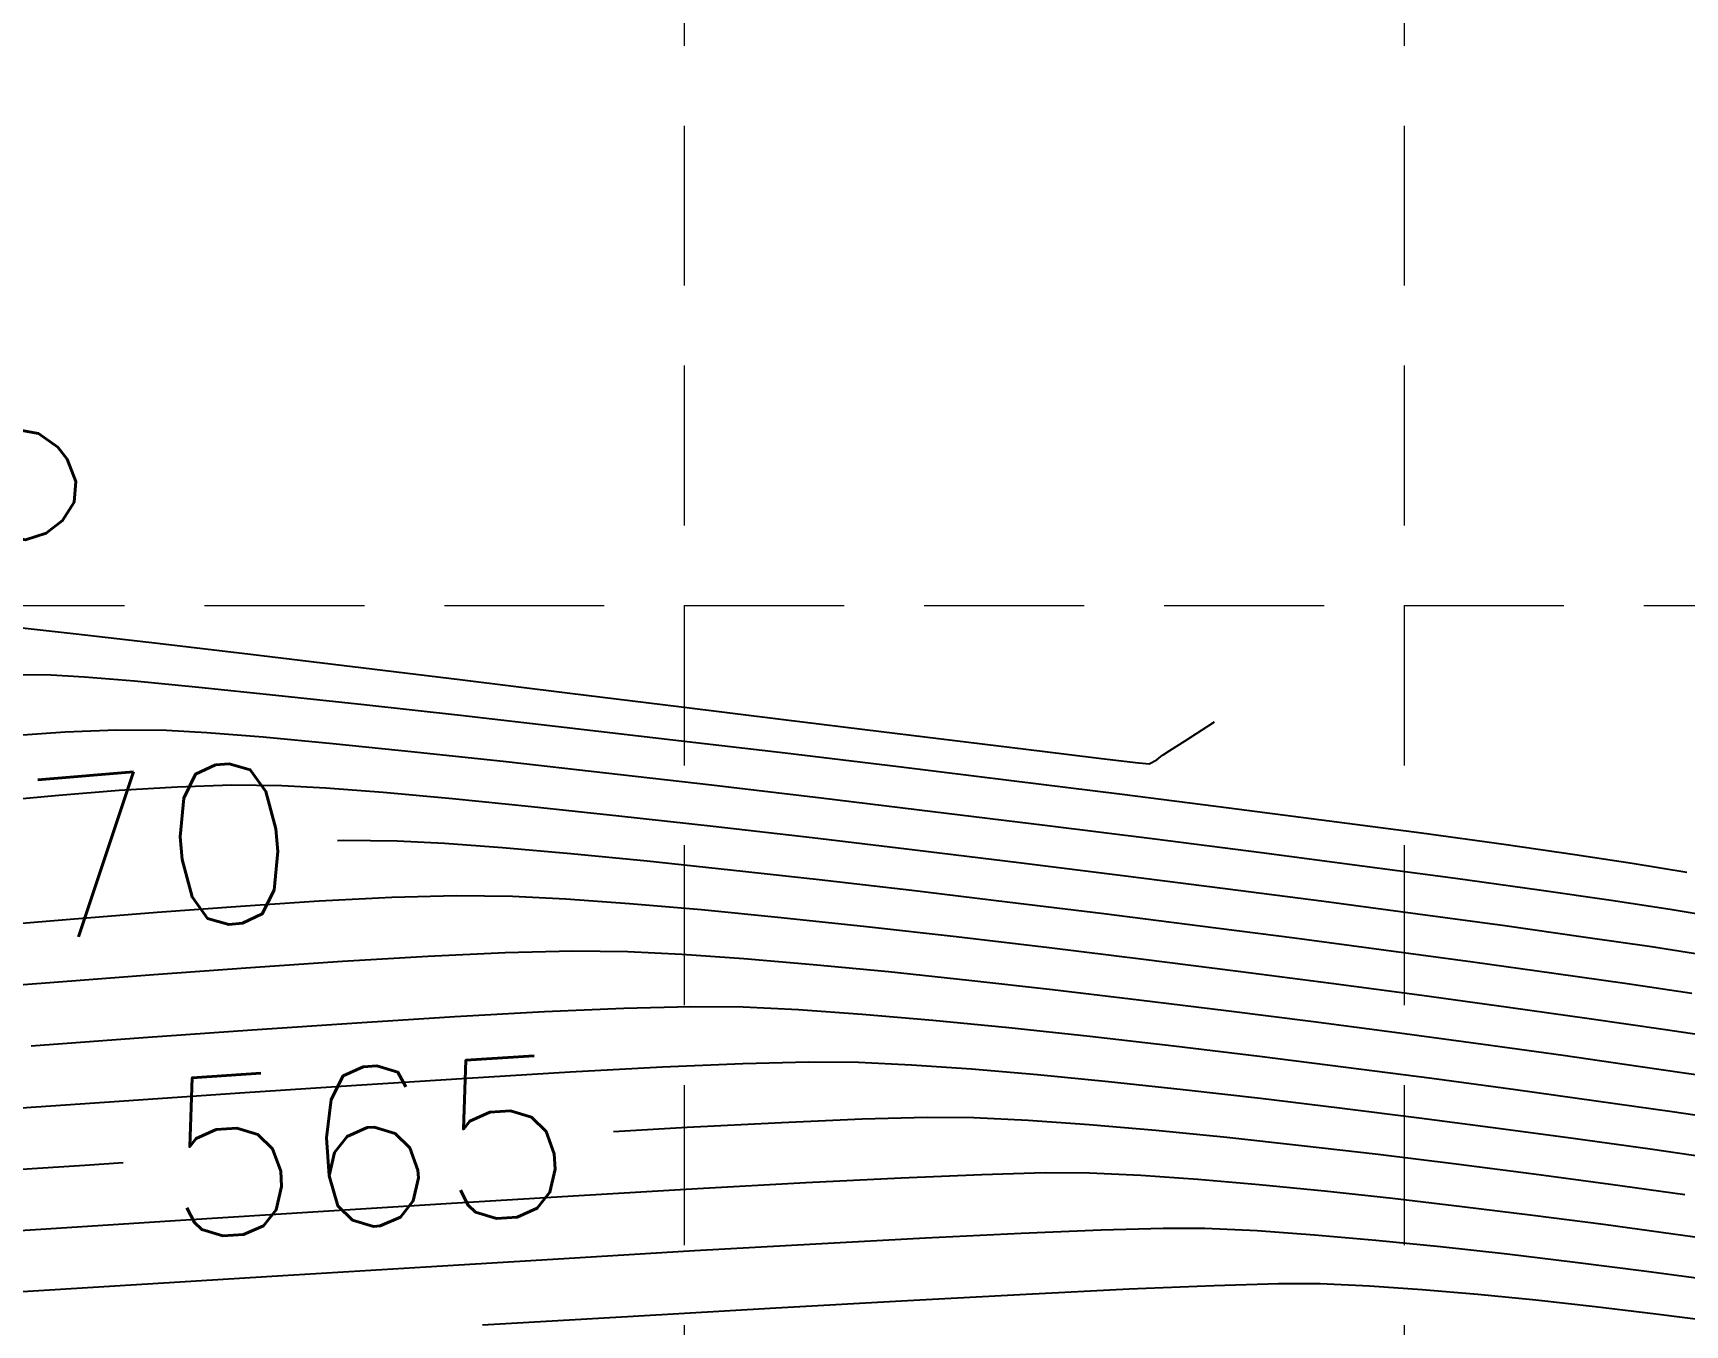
# Model space of a CAD drawing. Header units: inches. Extents: x 2547543 to 2548696, y 7125653 to 7126375.
# Drawn here: x 2548535.3 to 2548576.61, y 7125852.38 to 7125884.7 of the extents above; entities that cross this region are included whole.
import ezdxf

# ---------------------------------------------------------------- set-up
doc = ezdxf.new("R2010")
doc.units = ezdxf.units.IN
doc.header["$MEASUREMENT"] = 0
doc.linetypes.add('HIDDEN', pattern=[0.375, 0.25, -0.125])
for name, color, linetype in [('CONT-MJR', 6, 'Continuous'), ('CONT-MNR', 14, 'Continuous'), ('GRID', 254, 'HIDDEN')]:
    doc.layers.add(name, color=color, linetype=linetype)
doc.styles.add('L80', font='simplex', dxfattribs={"height": 3.2})

msp = doc.modelspace()

# ---------------------------------------------------------------- linework, layer by layer
at = {"layer": 'CONT-MJR', "color": 35, "extrusion": (0.03016478363279708, -0.9995449393741067, 0), "elevation": -7045745.552391688}
msp.add_lwpolyline([(2762333.330130666, 570.0000000000009), (2762333.485247977, 570.0000000000009)], dxfattribs=at)
at = {"layer": 'CONT-MJR', "color": 35}
for points, elevation in [([(2548543.065923616, 7125864.502914867), (2548544.404103719, 7125864.491655891)], 570), ([(2548545.582439411, 7125864.430877305), (2548547.040565948, 7125864.322849148)], 570), ([(2548548.742679986, 7125864.172627177), (2548550.652978177, 7125863.985267146)], 570), ([(2548554.954913634, 7125863.519355929), (2548557.274944209, 7125863.250916253)], 570), ([(2548559.659945551, 7125862.965561539), (2548562.074114318, 7125862.668347543)], 570), ([(2548562.074114318, 7125862.668347543), (2548564.481647161, 7125862.364330021)], 570), ([(2548564.481647161, 7125862.364330021), (2548566.846740735, 7125862.058564728)], 570), ([(2548566.846740735, 7125862.058564728), (2548569.133591693, 7125861.756107418)], 570), ([(2548569.133591693, 7125861.756107418), (2548571.30639669, 7125861.462013848)], 570), ([(2548571.30639669, 7125861.462013848), (2548573.329352379, 7125861.181339773)], 570), ([(2548551.653953082, 7125857.324933341), (2548554.015270636, 7125857.446940221)], 565), ([(2548554.015270636, 7125857.446940221), (2548556.03392974, 7125857.532416115)], 565), ([(2548558.828261397, 7125857.569543438), (2548560.183526927, 7125857.503354456)], 565), ([(2548563.374952133, 7125857.250607694), (2548565.154245606, 7125857.07428998)], 565), ([(2548536.588836615, 7125856.378959794), (2548537.553079422, 7125856.442034754)], 565), ([(2548568.937828783, 7125856.647366046), (2548570.885252282, 7125856.40699989)], 565), ([(2548572.831852919, 7125856.155524319), (2548574.749197592, 7125855.898059363)], 565)]:
    msp.add_lwpolyline(points, dxfattribs=dict(at, elevation=elevation))
at = {"layer": 'CONT-MJR', "color": 35, "extrusion": (-0.051511548787688, -0.9986723989084176, 0), "elevation": -7247683.65558788}
msp.add_lwpolyline([(2178096.637354498, 570), (2178097.81725663, 570)], dxfattribs=at)
at = {"layer": 'CONT-MJR', "color": 35, "extrusion": (-0.08791438950918756, -0.9961280339982542, 0), "elevation": -7322327.17566483}
msp.add_lwpolyline([(1912213.141402445, 570.0000000000009), (1912214.850132628, 570.0000000000009)], dxfattribs=at)
at = {"layer": 'CONT-MJR', "color": 35, "extrusion": (-0.1047853623229358, -0.9944948606417487, 0), "elevation": -7353685.914550984}
msp.add_lwpolyline([(1787834.286911793, 570.0000000000009), (1787836.381119697, 570.0000000000009)], dxfattribs=at)
at = {"layer": 'CONT-MJR', "color": 35, "extrusion": (-0.1103805775793675, -0.9938893942955853, 0), "elevation": -7363631.145001799}
msp.add_lwpolyline([(1746422.576549038, 570.0000000000009), (1746424.809449874, 570.0000000000009)], dxfattribs=at)
at = {"layer": 'CONT-MJR', "color": 35, "extrusion": (-0.1187982351368355, -0.9929184152428503, 0), "elevation": -7378164.952745548}
msp.add_lwpolyline([(1683969.472557956, 570.0000000000009), (1683971.874569347, 570.0000000000009)], dxfattribs=at)
at = {"layer": 'CONT-MJR', "color": 35, "extrusion": (-0.141277179698451, -0.9899700795965765, 0), "elevation": -7414444.613110691}
msp.add_lwpolyline([(1516289.771094332, 570.0000000000009), (1516291.627012075, 570.0000000000009)], dxfattribs=at)
at = {"layer": 'CONT-MJR', "color": 35, "extrusion": (-0.1461191501840919, -0.9892669983121235, 0), "elevation": -7421774.679400207}
msp.add_lwpolyline([(1479996.563255115, 570), (1479998.196633201, 570)], dxfattribs=at)
at = {"layer": 'CONT-MJR', "color": 35, "extrusion": (0.05743978177023482, -0.9983489727896693, 0), "elevation": -6967704.089759706}
msp.add_lwpolyline([(2953649.772696042, 565), (2953651.615495473, 565)], dxfattribs=at)
at = {"layer": 'CONT-MJR', "color": 35, "extrusion": (0.0264275591117425, -0.9996507310653033, 0), "elevation": -7056016.576510703}
msp.add_lwpolyline([(2735984.923638537, 565), (2735986.54645319, 565)], dxfattribs=at)
at = {"layer": 'CONT-MJR', "color": 35, "extrusion": (-0.00491401482259339, -0.9999879261562729, 0), "elevation": -7138295.188911051}
msp.add_lwpolyline([(2513510.315541996, 565), (2513511.487639949, 565)], dxfattribs=at)
at = {"layer": 'CONT-MJR', "color": 35, "extrusion": (-0.07065293878803665, -0.9975009585161381, 0), "elevation": -7288112.956489846}
msp.add_lwpolyline([(2038728.451907401, 565.0000000000009), (2038729.98076937, 565.0000000000009)], dxfattribs=at)
at = {"layer": 'CONT-MJR', "color": 35, "extrusion": (-0.08652590795449727, -0.9962496008795436, 0), "elevation": -7319649.201839829}
msp.add_lwpolyline([(1922432.303892257, 565.0000000000009), (1922433.976549317, 565.0000000000009)], dxfattribs=at)
at = {"layer": 'CONT-MJR', "color": 35, "extrusion": (-0.1081664805728913, -0.9941327941882184, 0), "elevation": -7359717.527495245}
msp.add_lwpolyline([(1762833.317169526, 565.0000000000009), (1762835.191939102, 565.0000000000009)], dxfattribs=at)
at = {"layer": 'CONT-MJR', "color": 35, "extrusion": (-0.1159615979925798, -0.9932536975974504, 0), "elevation": -7373319.590170576}
msp.add_lwpolyline([(1705047.864332963, 565.0000000000009), (1705049.797185832, 565.0000000000009)], dxfattribs=at)
at = {"layer": 'CONT-MJR', "color": 35, "extrusion": (0.06493187997607043, -0.9978896987958004, 0), "elevation": -6945337.403761358}
msp.add_lwpolyline([(3005850.364715838, 565), (3005853.66012958, 565)], dxfattribs=at)
at = {"layer": 'CONT-MJR', "color": 35, "extrusion": (-0.1281223266606097, -0.9917583724935586, 0), "elevation": -7393656.584307021}
msp.add_lwpolyline([(1614585.211028033, 565.0000000000009), (1614587.173805147, 565.0000000000009)], dxfattribs=at)
at = {"layer": 'CONT-MJR', "color": 35, "extrusion": (-0.1375938738560304, -0.9904887308179186, 0), "elevation": -7408748.237013959}
msp.add_lwpolyline([(1543860.451173489, 565.0000000000009), (1543862.328686628, 565.0000000000009)], dxfattribs=at)
at = {"layer": 'CONT-MNR', "color": 35, "extrusion": (-0.1113197914640382, -0.9937846366433741, 0), "elevation": -7365282.336731315}
msp.add_lwpolyline([(1739444.304762796, 574), (1739445.969409073, 574)], dxfattribs=at)
at = {"layer": 'CONT-MNR', "color": 35, "extrusion": (-0.1155121626227393, -0.99330606576534, 0), "elevation": -7372556.513420664}
msp.add_lwpolyline([(1708352.023640988, 574), (1708354.069584281, 574)], dxfattribs=at)
at = {"layer": 'CONT-MNR', "color": 35, "extrusion": (-0.1180038772323641, -0.9930131343331412, 0), "elevation": -7376819.352663529}
msp.add_lwpolyline([(1689851.889609105, 574), (1689854.236360252, 574)], dxfattribs=at)
at = {"layer": 'CONT-MNR', "color": 35, "extrusion": (-0.1196278585408437, -0.9928188029348216, 0), "elevation": -7379573.355067313}
msp.add_lwpolyline([(1677786.696560833, 574.0000000000009), (1677789.263615744, 574.0000000000009)], dxfattribs=at)
at = {"layer": 'CONT-MNR', "color": 35, "extrusion": (-0.1207411569160116, -0.9926840247664829, 0), "elevation": -7381450.232615178}
msp.add_lwpolyline([(1669512.557409785, 574.0000000000009), (1669515.264257917, 574.0000000000009)], dxfattribs=at)
at = {"layer": 'CONT-MNR', "color": 35}
for points, elevation in [([(2548534.567672237, 7125868.649396509), (2548535.749609112, 7125868.644923362)], 573), ([(2548535.749609112, 7125868.644923362), (2548536.586552721, 7125868.594322601)], 573), ([(2548536.586552721, 7125868.594322601), (2548537.833419088, 7125868.488865229)], 573), ([(2548548.7183648, 7125868.184894672), (2548551.442735253, 7125867.849879876)], 574), ([(2548543.564826975, 7125867.899622099), (2548545.982656612, 7125867.631006936)], 573), ([(2548545.982656612, 7125867.631006936), (2548548.576045124, 7125867.33566949)], 573), ([(2548551.442735253, 7125867.849879876), (2548554.066006745, 7125867.526414951)], 574), ([(2548534.7985801, 7125867.121136285), (2548536.103619873, 7125867.216955647)], 572), ([(2548536.103619873, 7125867.216955647), (2548537.384672207, 7125867.268399335)], 572), ([(2548537.384672207, 7125867.268399335), (2548538.634440648, 7125867.260500872)], 572), ([(2548539.644250913, 7125867.202751323), (2548541.047324112, 7125867.088658972)], 572), ([(2548564.535816284, 7125867.264469028), (2548564.842972781, 7125867.462136413)], 574), ([(2548542.795059926, 7125866.924344952), (2548544.838858036, 7125866.715930405)], 572), ([(2548554.102007669, 7125866.687335202), (2548556.94083615, 7125866.345592096)], 573), ([(2548558.68988822, 7125866.955850134), (2548560.530815888, 7125866.72960795)], 574), ([(2548547.130118121, 7125866.469536467), (2548549.620239864, 7125866.191284277)], 572), ([(2548563.211452715, 7125866.412188554), (2548563.398572215, 7125866.51334006)], 574), ([(2548563.398572215, 7125866.51334006), (2548563.496973581, 7125866.595932554)], 574), ([(2548538.898617357, 7125865.842417135), (2548540.260124673, 7125865.886567761)], 571), ([(2548540.260124673, 7125865.886567761), (2548541.519272184, 7125865.87607838)], 571), ([(2548541.519272184, 7125865.87607838), (2548542.619692607, 7125865.81659817)], 571), ([(2548549.620239864, 7125866.191284277), (2548552.260622943, 7125865.88729497)], 572), ([(2548559.7677324, 7125865.999634165), (2548562.535823643, 7125865.65508828)], 573), ([(2548537.453593785, 7125865.754762884), (2548538.898617357, 7125865.842417135)], 571), ([(2548542.619692607, 7125865.81659817), (2548544.055051911, 7125865.705382206)], 571), ([(2548544.055051911, 7125865.705382206), (2548545.783307179, 7125865.548012249)], 571), ([(2548549.950333938, 7125865.117137422), (2548552.305019594, 7125864.854796075)], 571), ([(2548570.018539566, 7125864.686191536), (2548572.082683016, 7125864.403562478)], 573), ([(2548559.949250669, 7125863.947137473), (2548562.550576007, 7125863.622978965)], 571), ([(2548540.483607937, 7125862.857329609), (2548542.451875338, 7125862.98540394)], 569), ([(2548542.451875338, 7125862.98540394), (2548544.266101964, 7125863.076086062)], 569), ([(2548544.266101964, 7125863.076086062), (2548545.890413407, 7125863.119865905)], 569), ([(2548545.890413407, 7125863.119865905), (2548547.288935255, 7125863.1072334)], 569), ([(2548547.288935255, 7125863.1072334), (2548548.621958447, 7125863.040130541)], 569), ([(2548547.102470289, 7125861.692504172), (2548548.784235482, 7125861.735055955)], 568), ([(2548548.784235482, 7125861.735055955), (2548550.17376679, 7125861.72281091)], 568), ([(2548550.17376679, 7125861.72281091), (2548551.518050745, 7125861.656872522)], 568), ([(2548560.705059133, 7125861.818892455), (2548563.066155396, 7125861.529745776)], 569), ([(2548538.318717562, 7125861.143610335), (2548540.736594847, 7125861.320708644)], 568), ([(2548543.035367626, 7125861.476866439), (2548545.171753556, 7125861.603619642)], 568), ([(2548551.518050745, 7125861.656872522), (2548553.072816093, 7125861.547245466)], 568), ([(2548563.066155396, 7125861.529745776), (2548565.431156053, 7125861.23066276)], 569), ([(2548533.298778853, 7125860.760448487), (2548535.825018115, 7125860.95403559)], 568), ([(2548556.693114863, 7125861.216476185), (2548558.698310238, 7125861.005109376)], 568), ([(2548558.698310238, 7125861.005109376), (2548560.793310906, 7125860.769604733)], 568), ([(2548567.764320306, 7125860.927089462), (2548570.029907357, 7125860.624471933)], 569), ([(2548560.793310906, 7125860.769604733), (2548562.947947842, 7125860.514849963)], 568), ([(2548570.029907357, 7125860.624471933), (2548572.19217641, 7125860.328256224)], 569), ([(2548543.392887232, 7125859.936440711), (2548545.846907638, 7125860.091991665)], 567), ([(2548548.089507448, 7125860.217488954), (2548550.071668164, 7125860.305405537)], 567), ([(2548550.071668164, 7125860.305405537), (2548551.744371289, 7125860.348214372)], 567), ([(2548551.744371289, 7125860.348214372), (2548553.058598326, 7125860.338388419)], 567), ([(2548565.132052021, 7125860.245732776), (2548567.31545442, 7125859.967140879)], 568), ([(2548572.19217641, 7125860.328256224), (2548574.215386667, 7125860.043888391)], 569), ([(2548535.252487403, 7125859.364736278), (2548538.046658617, 7125859.565285975)], 567), ([(2548563.822621032, 7125859.359818554), (2548565.968936467, 7125859.101114763)], 567), ([(2548548.725369146, 7125858.708121532), (2548551.040442295, 7125858.831991689)], 566), ([(2548553.049965196, 7125858.918745406), (2548554.701705252, 7125858.961648286)], 566), ([(2548554.701705252, 7125858.961648286), (2548555.943429862, 7125858.953965928)], 566), ([(2548557.264871457, 7125858.889673303), (2548558.764508884, 7125858.784485615)], 566), ([(2548543.387502505, 7125858.375969498), (2548546.15697835, 7125858.553869335)], 566), ([(2548546.15697835, 7125858.553869335), (2548548.725369146, 7125858.708121532)], 566), ([(2548560.414812781, 7125858.643146953), (2548562.188253785, 7125858.470401398)], 566), ([(2548570.275266395, 7125858.549763487), (2548572.371218143, 7125858.26778416)], 567), ([(2548537.454226066, 7125857.976164502), (2548540.469174211, 7125858.181156421)], 566), ([(2548576.288538342, 7125857.717888524), (2548578.045844049, 7125857.460640375)], 567), ([(2548575.737713409, 7125856.780292903), (2548577.505194237, 7125856.527079354)], 566), ([(2548557.007338968, 7125856.062196829), (2548559.021251115, 7125856.146335818)], 564), ([(2548560.607880414, 7125856.189135773), (2548561.713092933, 7125856.185120949)], 564), ([(2548561.713092933, 7125856.185120949), (2548562.999027403, 7125856.123288322)], 564), ([(2548562.999027403, 7125856.123288322), (2548564.422954902, 7125856.024299312)], 564), ([(2548545.761540534, 7125855.421765403), (2548548.943244756, 7125855.616503092)], 564), ([(2548571.035987944, 7125855.345120216), (2548572.80292516, 7125855.126604876)], 564), ([(2548535.49328446, 7125854.775693424), (2548538.982426455, 7125854.995884825)], 564), ([(2548562.010405677, 7125854.760440665), (2548563.557003696, 7125854.803111128)], 563), ([(2548563.557003696, 7125854.803111128), (2548564.597924468, 7125854.800698457)], 563), ([(2548564.597924468, 7125854.800698457), (2548565.910795475, 7125854.737453471)], 563), ([(2548557.615189111, 7125854.559734673), (2548560.011883216, 7125854.677658152)], 563), ([(2548567.346223222, 7125854.636797201), (2548568.88176569, 7125854.503385387)], 563), ([(2548534.204759703, 7125853.167894315), (2548537.883576867, 7125853.392614208)], 563), ([(2548560.132914579, 7125853.15184217), (2548562.707982528, 7125853.278698418)], 562), ([(2548566.443689482, 7125853.4161244), (2548567.482756004, 7125853.416275967)], 562), ([(2548570.036302494, 7125853.267564475), (2548571.429252573, 7125853.148716697)], 562), ([(2548571.429252573, 7125853.148716697), (2548572.878058642, 7125853.005293169)], 562)]:
    msp.add_lwpolyline(points, dxfattribs=dict(at, elevation=elevation))
at = {"layer": 'CONT-MNR', "color": 35, "extrusion": (-0.0956434655227529, -0.9954156556448156, 0), "elevation": -7336952.044286566}
msp.add_lwpolyline([(1855311.701254026, 573), (1855313.318584776, 573)], dxfattribs=at)
at = {"layer": 'CONT-MNR', "color": 35, "extrusion": (-0.1024080495185868, -0.9947424749118733, 0), "elevation": -7349394.856149655}
msp.add_lwpolyline([(1805394.156044578, 573.0000000000009), (1805396.09231814, 573.0000000000009)], dxfattribs=at)
at = {"layer": 'CONT-MNR', "color": 35, "extrusion": (-0.121518549459198, -0.9925891607998409, 0), "elevation": -7382755.46509668}
msp.add_lwpolyline([(1663733.902025799, 574), (1663736.668153379, 574)], dxfattribs=at)
at = {"layer": 'CONT-MNR', "color": 35, "extrusion": (-0.1070009147850897, -0.9942589221300224, 0), "elevation": -7357654.229925334}
msp.add_lwpolyline([(1771435.58579429, 573), (1771437.793869003, 573)], dxfattribs=at)
at = {"layer": 'CONT-MNR', "color": 35, "extrusion": (-0.1225120856768203, -0.992467021549389, 0), "elevation": -7384417.193983186}
msp.add_lwpolyline([(1656350.970229479, 574), (1656353.431098529, 574)], dxfattribs=at)
at = {"layer": 'CONT-MNR', "color": 35, "extrusion": (-0.05709522493670412, -0.998368737135447, 0), "elevation": -7259752.484454356}
msp.add_lwpolyline([(2137528.303900014, 572.0000000000009), (2137529.315360237, 572.0000000000009)], dxfattribs=at)
at = {"layer": 'CONT-MNR', "color": 35, "extrusion": (-0.1154693773772778, -0.9933110403534755, 0), "elevation": -7372482.013906388}
msp.add_lwpolyline([(1708681.972939913, 573), (1708684.713344983, 573)], dxfattribs=at)
at = {"layer": 'CONT-MNR', "color": 35, "extrusion": (-0.1224151907482105, -0.9924789776484333, 0), "elevation": -7384255.44935657}
msp.add_lwpolyline([(1657074.362288604, 574.0000000000009), (1657076.560370527, 574.0000000000009)], dxfattribs=at)
at = {"layer": 'CONT-MNR', "color": 35, "extrusion": (0.5411636342559563, -0.8409173092277775, 0), "elevation": -4613074.679613414}
msp.add_lwpolyline([(5999391.750434123, 574), (5999392.257917577, 574)], dxfattribs=at)
at = {"layer": 'CONT-MNR', "color": 35, "extrusion": (-0.09360260303613624, -0.9956096387163292, 0), "elevation": -7333132.033654318}
msp.add_lwpolyline([(1870352.322992082, 572), (1870354.078434923, 572)], dxfattribs=at)
at = {"layer": 'CONT-MNR', "color": 35, "extrusion": (-0.1069199949006092, -0.9942676272968228, 0), "elevation": -7357508.993256204}
msp.add_lwpolyline([(1772037.997061244, 572), (1772040.301531411, 572)], dxfattribs=at)
at = {"layer": 'CONT-MNR', "color": 35, "extrusion": (-0.1175511638899244, -0.9930668274935601, 0), "elevation": -7376047.325261459}
msp.add_lwpolyline([(1693227.790492269, 573.0000000000009), (1693230.613955763, 573.0000000000009)], dxfattribs=at)
at = {"layer": 'CONT-MNR', "color": 35, "extrusion": (-0.1208819272603187, -0.9926668925988371, 0), "elevation": -7381686.892257971}
msp.add_lwpolyline([(1668483.159049856, 574.0000000000009), (1668484.590007298, 574.0000000000009)], dxfattribs=at)
at = {"layer": 'CONT-MNR', "color": 35, "extrusion": (0.5411636305759057, -0.8409173115960361, 0), "elevation": -4613074.705868152}
msp.add_lwpolyline([(5999391.080228493, 574.0000000000009), (5999391.278445112, 574.0000000000009)], dxfattribs=at)
at = {"layer": 'CONT-MNR', "color": 35, "extrusion": (-0.5411636360230843, 0.8409173080905608, 0), "elevation": 4613074.667006118}
msp.add_lwpolyline([(-5999391.308327051, 574.0000000000005), (-5999391.760128172, 574.0000000000005)], dxfattribs=at)
at = {"layer": 'CONT-MNR', "color": 35, "extrusion": (-0.1214745517190487, -0.9925945462698534, 0), "elevation": -7382680.884001147}
msp.add_lwpolyline([(1664072.300391488, 573), (1664075.148378374, 573)], dxfattribs=at)
at = {"layer": 'CONT-MNR', "color": 35, "extrusion": (-0.1179361902043565, -0.9930211755245111, 0), "elevation": -7376704.071730309}
msp.add_lwpolyline([(1690378.43116337, 574), (1690379.357789458, 574)], dxfattribs=at)
at = {"layer": 'CONT-MNR', "color": 35, "extrusion": (-0.1028584818612335, -0.994696000147383, 0), "elevation": -7350212.160645959}
msp.add_lwpolyline([(1802089.489624646, 574.0000000000009), (1802089.831451116, 574.0000000000009)], dxfattribs=at)
at = {"layer": 'CONT-MNR', "color": 35, "extrusion": (-0.5411636291634745, 0.8409173125049915, 0), "elevation": 4613074.715944918}
msp.add_lwpolyline([(-5999390.994612982, 574), (-5999391.072480226, 574)], dxfattribs=at)
at = {"layer": 'CONT-MNR', "color": 35, "extrusion": (-0.1172027101804156, -0.993108012618147, 0), "elevation": -7375451.741496389}
msp.add_lwpolyline([(1695816.876227595, 572), (1695819.637300976, 572)], dxfattribs=at)
at = {"layer": 'CONT-MNR', "color": 35, "extrusion": (0.0904347511608163, -0.995902382657297, 0), "elevation": -6866190.350223937}
msp.add_lwpolyline([(3182517.342372932, 571), (3182518.90429854, 571)], dxfattribs=at)
at = {"layer": 'CONT-MNR', "color": 35, "extrusion": (0.07925037460595462, -0.9968547427407947, 0), "elevation": -6901480.525874983}
msp.add_lwpolyline([(3105247.663664571, 571), (3105249.178124215, 571)], dxfattribs=at)
at = {"layer": 'CONT-MNR', "color": 35, "extrusion": (-0.09951932480044212, -0.9950356295084434, 0), "elevation": -7344119.666936642}
msp.add_lwpolyline([(1826732.529867236, 571.0000000000009), (1826734.518849596, 571.0000000000009)], dxfattribs=at)
at = {"layer": 'CONT-MNR', "color": 35, "extrusion": (-0.1197360977949375, -0.9928057548608596, 0), "elevation": -7379754.371031064}
msp.add_lwpolyline([(1676996.737219746, 572.0000000000009), (1676999.552578926, 572.0000000000009)], dxfattribs=at)
at = {"layer": 'CONT-MNR', "color": 35, "extrusion": (-0.1257608466219574, -0.9920605875937862, 0), "elevation": -7389799.851075447}
msp.add_lwpolyline([(1632173.549110483, 573.0000000000005), (1632176.232831107, 573.0000000000005)], dxfattribs=at)
at = {"layer": 'CONT-MNR', "color": 35, "extrusion": (-0.1058648632791473, -0.9943805261180891, 0), "elevation": -7355623.396277832}
msp.add_lwpolyline([(1779847.503797018, 571.0000000000009), (1779849.704079893, 571.0000000000009)], dxfattribs=at)
at = {"layer": 'CONT-MNR', "color": 35, "extrusion": (-0.1221244533376867, -0.9925147948000429, 0), "elevation": -7383767.890993686}
msp.add_lwpolyline([(1659238.924336282, 572), (1659241.745014815, 572)], dxfattribs=at)
at = {"layer": 'CONT-MNR', "color": 35, "extrusion": (-0.1283552967417806, -0.9917282479582445, 0), "elevation": -7394043.768876824}
msp.add_lwpolyline([(1612841.541474927, 573), (1612844.072271952, 573)], dxfattribs=at)
at = {"layer": 'CONT-MNR', "color": 35, "extrusion": (-0.1146567361736472, -0.9934051705371816, 0), "elevation": -7371079.68056498}
msp.add_lwpolyline([(1714716.630525499, 571.0000000000009), (1714719.126395287, 571.0000000000009)], dxfattribs=at)
at = {"layer": 'CONT-MNR', "color": 35, "extrusion": (-0.1244950182622752, -0.9922202328252916, 0), "elevation": -7387710.410522435}
msp.add_lwpolyline([(1641598.71062559, 572), (1641601.48765547, 572)], dxfattribs=at)
at = {"layer": 'CONT-MNR', "color": 35, "extrusion": (-0.1315271126944732, -0.9913125736246138, 0), "elevation": -7399165.317407493}
msp.add_lwpolyline([(1589182.765827468, 573), (1589185.096514706, 573)], dxfattribs=at)
at = {"layer": 'CONT-MNR', "color": 35, "extrusion": (-0.117984575055214, -0.993015427900816, 0), "elevation": -7376783.607025044}
msp.add_lwpolyline([(1690012.116758422, 571.0000000000009), (1690014.696870733, 571.0000000000009)], dxfattribs=at)
at = {"layer": 'CONT-MNR', "color": 35, "extrusion": (-0.1209306567417074, -0.9926609573565485, 0), "elevation": -7381765.956166492}
msp.add_lwpolyline([(1668117.930151775, 571), (1668120.552124336, 571)], dxfattribs=at)
at = {"layer": 'CONT-MNR', "color": 35, "extrusion": (-0.1269766469328183, -0.9919057067754469, 0), "elevation": -7391793.728382987}
msp.add_lwpolyline([(1623116.148355437, 572.0000000000005), (1623118.832768842, 572.0000000000005)], dxfattribs=at)
at = {"layer": 'CONT-MNR', "color": 35, "extrusion": (-0.1414686430777334, -0.9899427372458192, 0), "elevation": -7414740.747228145}
msp.add_lwpolyline([(1514854.055671597, 573), (1514855.844638265, 573)], dxfattribs=at)
at = {"layer": 'CONT-MNR', "color": 35, "extrusion": (-0.1297247336574177, -0.9915500458764106, 0), "elevation": -7396263.017550607}
msp.add_lwpolyline([(1602629.914691497, 572), (1602632.4575227, 572)], dxfattribs=at)
at = {"layer": 'CONT-MNR', "color": 35, "extrusion": (-0.1329587345451393, -0.991121574232019, 0), "elevation": -7401451.859852786}
msp.add_lwpolyline([(1578495.418103557, 572.0000000000009), (1578497.770391671, 572.0000000000009)], dxfattribs=at)
at = {"layer": 'CONT-MNR', "color": 35, "extrusion": (-0.1505492205382709, -0.9886025147627935, 0), "elevation": -7428333.026174728}
msp.add_lwpolyline([(1446733.227268243, 573.0000000000009), (1446734.674698199, 573.0000000000009)], dxfattribs=at)
at = {"layer": 'CONT-MNR', "color": 35, "extrusion": (-0.1638884726914195, -0.9864788738330252, 0), "elevation": -7447196.338219997}
msp.add_lwpolyline([(1346268.720105662, 573.0000000000005), (1346270.112632949, 573.0000000000005)], dxfattribs=at)
at = {"layer": 'CONT-MNR', "color": 35, "extrusion": (-0.1262963682680727, -0.9919925540861159, 0), "elevation": -7390677.849870017}
msp.add_lwpolyline([(1628184.377438305, 571.0000000000009), (1628186.955963672, 571.0000000000009)], dxfattribs=at)
at = {"layer": 'CONT-MNR', "color": 35, "extrusion": (-0.1370343243422495, -0.9905662996246456, 0), "elevation": -7407881.978193874}
msp.add_lwpolyline([(1548040.516911646, 572), (1548042.629705389, 572)], dxfattribs=at)
at = {"layer": 'CONT-MNR', "color": 35, "extrusion": (-0.07237013292043926, -0.9973778440797039, 0), "elevation": -7291616.71869798}
msp.add_lwpolyline([(2026166.274714124, 569.0000000000009), (2026167.865999889, 569.0000000000009)], dxfattribs=at)
at = {"layer": 'CONT-MNR', "color": 35, "extrusion": (-0.1289807476108571, -0.9916470978860092, 0), "elevation": -7395057.491743715}
msp.add_lwpolyline([(1608178.018110749, 571), (1608180.511323989, 571)], dxfattribs=at)
at = {"layer": 'CONT-MNR', "color": 35, "extrusion": (-0.1318586746912135, -0.9912685256320192, 0), "elevation": -7399694.429392392}
msp.add_lwpolyline([(1586707.980321662, 571.0000000000009), (1586710.34583051, 571.0000000000009)], dxfattribs=at)
at = {"layer": 'CONT-MNR', "color": 35, "extrusion": (-0.142609495891767, -0.9897790317447103, 0), "elevation": -7416480.746394158}
msp.add_lwpolyline([(1506308.309941723, 572), (1506310.13430927, 572)], dxfattribs=at)
at = {"layer": 'CONT-MNR', "color": 35, "extrusion": (-0.1511027863816905, -0.988518056460118, 0), "elevation": -7429140.995095261}
msp.add_lwpolyline([(1442574.420039776, 572.0000000000005), (1442575.907092923, 572.0000000000005)], dxfattribs=at)
at = {"layer": 'CONT-MNR', "color": 35, "extrusion": (0.08012449603031176, -0.9967848640182538, 0), "elevation": -6898751.72911349}
msp.add_lwpolyline([(3111298.48168032, 569.0000000000009), (3111300.657401277, 569.0000000000009)], dxfattribs=at)
at = {"layer": 'CONT-MNR', "color": 35, "extrusion": (0.07453992056605119, -0.9972180304436974, 0), "elevation": -6916070.918590632}
msp.add_lwpolyline([(3072609.680665107, 569.0000000000009), (3072611.772919459, 569.0000000000009)], dxfattribs=at)
at = {"layer": 'CONT-MNR', "color": 35, "extrusion": (-0.08705538526470195, -0.9962034731401083, 0), "elevation": -7320674.415291594}
msp.add_lwpolyline([(1918529.82747246, 569.0000000000009), (1918531.63981541, 569.0000000000009)], dxfattribs=at)
at = {"layer": 'CONT-MNR', "color": 35, "extrusion": (-0.09758724952136892, -0.9952269734743197, 0), "elevation": -7340557.016549101}
msp.add_lwpolyline([(1840994.360249239, 569), (1840996.357854582, 569)], dxfattribs=at)
at = {"layer": 'CONT-MNR', "color": 35, "extrusion": (-0.1055743118778774, -0.994411416201319, 0), "elevation": -7355100.92723963}
msp.add_lwpolyline([(1782003.157393621, 569.0000000000009), (1782005.304330257, 569.0000000000009)], dxfattribs=at)
at = {"layer": 'CONT-MNR', "color": 35, "extrusion": (-0.1351304594573177, -0.9908278149743548, 0), "elevation": -7404892.358029627}
msp.add_lwpolyline([(1562272.874993578, 571), (1562275.070408678, 571)], dxfattribs=at)
at = {"layer": 'CONT-MNR', "color": 35, "extrusion": (-0.1635033908713923, -0.9865427720953394, 0), "elevation": -7446669.275687183}
msp.add_lwpolyline([(1349176.738335809, 572), (1349178.168974075, 572)], dxfattribs=at)
at = {"layer": 'CONT-MNR', "color": 35, "extrusion": (0.08241783311636003, -0.9965978631245423, 0), "elevation": -6891574.533804632}
msp.add_lwpolyline([(3127161.685226089, 569.0000000000009), (3127163.907931297, 569.0000000000009)], dxfattribs=at)
at = {"layer": 'CONT-MNR', "color": 35, "extrusion": (-0.1119055379790501, -0.9937188488549564, 0), "elevation": -7366301.272802717}
msp.add_lwpolyline([(1735124.811893244, 569.0000000000009), (1735127.072155378, 569.0000000000009)], dxfattribs=at)
at = {"layer": 'CONT-MNR', "color": 35, "extrusion": (-0.1391068128502412, -0.9902773826654067, 0), "elevation": -7411104.076474445}
msp.add_lwpolyline([(1532537.30698144, 571.0000000000009), (1532539.289920099, 571.0000000000009)], dxfattribs=at)
at = {"layer": 'CONT-MNR', "color": 35, "extrusion": (-0.1171165299303916, -0.9931181794817089, 0), "elevation": -7375301.502910173}
msp.add_lwpolyline([(1696463.421177207, 569), (1696465.758714794, 569)], dxfattribs=at)
at = {"layer": 'CONT-MNR', "color": 35, "extrusion": (-0.1443390362672119, -0.989528292980778, 0), "elevation": -7419100.875588607}
msp.add_lwpolyline([(1493346.076877442, 571), (1493347.804970877, 571)], dxfattribs=at)
at = {"layer": 'CONT-MNR', "color": 35, "extrusion": (-0.151959682257879, -0.9883866930347073, 0), "elevation": -7430387.78585305}
msp.add_lwpolyline([(1436134.680528538, 571.0000000000009), (1436136.111438608, 571.0000000000009)], dxfattribs=at)
at = {"layer": 'CONT-MNR', "color": 35, "extrusion": (0.06777474272375614, -0.9977006486159707, 0), "elevation": -6936749.768874746}
msp.add_lwpolyline([(3025634.163621095, 568), (3025636.467691743, 568)], dxfattribs=at)
at = {"layer": 'CONT-MNR', "color": 35, "extrusion": (0.04598835605920597, -0.9989419758459306, 0), "elevation": -7001118.867132885}
msp.add_lwpolyline([(2873555.410059989, 568), (2873557.34282163, 568)], dxfattribs=at)
at = {"layer": 'CONT-MNR', "color": 35, "extrusion": (-0.08523415179971214, -0.9963609483349816, 0), "elevation": -7317153.928395303}
msp.add_lwpolyline([(1931911.991691421, 568.0000000000009), (1931913.733106234, 568.0000000000009)], dxfattribs=at)
at = {"layer": 'CONT-MNR', "color": 35, "extrusion": (-0.09627215829686349, -0.9953550479787923, 0), "elevation": -7338116.986403957}
msp.add_lwpolyline([(1850694.836499259, 568.0000000000009), (1850696.730517941, 568.0000000000009)], dxfattribs=at)
at = {"layer": 'CONT-MNR', "color": 35, "extrusion": (0.07580276218204221, -0.9971228315737097, 0), "elevation": -6912172.596832242}
msp.add_lwpolyline([(3081363.201450163, 568), (3081365.702345105, 568)], dxfattribs=at)
at = {"layer": 'CONT-MNR', "color": 35, "extrusion": (-0.1290247112770758, -0.9916413786646195, 0), "elevation": -7395126.77387283}
msp.add_lwpolyline([(1607850.749881808, 569), (1607853.102712482, 569)], dxfattribs=at)
at = {"layer": 'CONT-MNR', "color": 35, "extrusion": (-0.1222914449031888, -0.9924942329824846, 0), "elevation": -7384042.911357461}
msp.add_lwpolyline([(1658002.24969149, 568.0000000000009), (1658004.450313022, 568.0000000000009)], dxfattribs=at)
at = {"layer": 'CONT-MNR', "color": 35, "extrusion": (0.05587320825678855, -0.9984378721778805, 0), "elevation": -6972333.15482919}
msp.add_lwpolyline([(2942709.357462826, 567), (2942711.603571345, 567)], dxfattribs=at)
at = {"layer": 'CONT-MNR', "color": 35, "extrusion": (-0.04923322014098979, -0.9987873097084028, 0), "elevation": -7242692.350511743}
msp.add_lwpolyline([(2194633.402312719, 567), (2194634.786186671, 567)], dxfattribs=at)
at = {"layer": 'CONT-MNR', "color": 35, "extrusion": (-0.07105028174401447, -0.9974727351983593, 0), "elevation": -7288926.845471798}
msp.add_lwpolyline([(2035819.188990626, 567.0000000000009), (2035820.78264567, 567.0000000000009)], dxfattribs=at)
at = {"layer": 'CONT-MNR', "color": 35, "extrusion": (-0.0863562019402346, -0.9962643255614735, 0), "elevation": -7319323.882604177}
msp.add_lwpolyline([(1923673.236085498, 567.0000000000009), (1923675.007731589, 567.0000000000009)], dxfattribs=at)
at = {"layer": 'CONT-MNR', "color": 35, "extrusion": (0.07055300242068198, -0.9975080319723884, 0), "elevation": -6928295.140104928}
msp.add_lwpolyline([(3044937.958488254, 567), (3044940.695113947, 567)], dxfattribs=at)
at = {"layer": 'CONT-MNR', "color": 35, "extrusion": (0.06790437846833014, -0.9976918338769892, 0), "elevation": -6936355.012844523}
msp.add_lwpolyline([(3026535.398925513, 567), (3026538.021401128, 567)], dxfattribs=at)
at = {"layer": 'CONT-MNR', "color": 35, "extrusion": (-0.09773868258783693, -0.9952121130321888, 0), "elevation": -7340834.873212002}
msp.add_lwpolyline([(1839883.419694175, 567), (1839885.337272087, 567)], dxfattribs=at)
at = {"layer": 'CONT-MNR', "color": 35, "extrusion": (-0.106589707430709, -0.9943030897416724, 0), "elevation": -7356914.665926032}
msp.add_lwpolyline([(1774497.474880363, 567.0000000000009), (1774499.506186896, 567.0000000000009)], dxfattribs=at)
at = {"layer": 'CONT-MNR', "color": 35, "extrusion": (-0.130432353209664, -0.9914572109961123, 0), "elevation": -7397400.8812383}
msp.add_lwpolyline([(1597352.758459565, 568), (1597354.929538223, 568)], dxfattribs=at)
at = {"layer": 'CONT-MNR', "color": 35, "extrusion": (-0.1340315110714198, -0.9909770703905877, 0), "elevation": -7403152.170491691}
msp.add_lwpolyline([(1570484.163947342, 568), (1570486.274482312, 568)], dxfattribs=at)
at = {"layer": 'CONT-MNR', "color": 35, "extrusion": (-0.1430033820249651, -0.9897221997759887, 0), "elevation": -7417076.610074959}
msp.add_lwpolyline([(1503358.392632252, 569.0000000000009), (1503360.260237793, 569.0000000000009)], dxfattribs=at)
at = {"layer": 'CONT-MNR', "color": 35, "extrusion": (-0.1475451246219399, -0.9890553251463218, 0), "elevation": -7423899.531445816}
msp.add_lwpolyline([(1469296.858630642, 569), (1469298.51462524, 569)], dxfattribs=at)
at = {"layer": 'CONT-MNR', "color": 35, "extrusion": (-0.113727292317089, -0.9935120044479702, 0), "elevation": -7369468.078831642}
msp.add_lwpolyline([(1721621.948703169, 567.0000000000009), (1721624.061451253, 567.0000000000009)], dxfattribs=at)
at = {"layer": 'CONT-MNR', "color": 35, "extrusion": (-0.1375065299947113, -0.9905008602766651, 0), "elevation": -7408615.098571054}
msp.add_lwpolyline([(1544510.122666151, 568), (1544512.14213225, 568)], dxfattribs=at)
at = {"layer": 'CONT-MNR', "color": 35, "extrusion": (0.04313112598953447, -0.9990694199958655, 0), "elevation": -7009305.774234278}
msp.add_lwpolyline([(2853525.724870814, 566.0000000000009), (2853527.736265479, 566.0000000000009)], dxfattribs=at)
at = {"layer": 'CONT-MNR', "color": 35, "extrusion": (-0.04859591625348573, -0.9988185205148552, 0), "elevation": -7241289.308992024}
msp.add_lwpolyline([(2199257.231904876, 566), (2199258.554909574, 566)], dxfattribs=at)
at = {"layer": 'CONT-MNR', "color": 35, "extrusion": (-0.1247585118335394, -0.9921871364440685, 0), "elevation": -7388141.033833077}
msp.add_lwpolyline([(1639642.793767315, 567), (1639644.972347175, 567)], dxfattribs=at)
at = {"layer": 'CONT-MNR', "color": 35, "extrusion": (-0.1410075503013486, -0.9900085205481884, 0), "elevation": -7414029.362810764}
msp.add_lwpolyline([(1518309.600624596, 568.0000000000009), (1518311.498492126, 568.0000000000009)], dxfattribs=at)
at = {"layer": 'CONT-MNR', "color": 35, "extrusion": (-0.1447238647885981, -0.9894720829617437, 0), "elevation": -7419678.092109385}
msp.add_lwpolyline([(1490462.414335105, 568.0000000000009), (1490464.1600722, 568.0000000000009)], dxfattribs=at)
at = {"layer": 'CONT-MNR', "color": 35, "extrusion": (-0.08533164370839388, -0.9963526035405458, 0), "elevation": -7317340.660847493}
msp.add_lwpolyline([(1931201.917380448, 566.0000000000009), (1931203.573725693, 566.0000000000009)], dxfattribs=at)
at = {"layer": 'CONT-MNR', "color": 35, "extrusion": (-0.1060876821819094, -0.994356778872287, 0), "elevation": -7356016.730776437}
msp.add_lwpolyline([(1778214.279586531, 566.0000000000009), (1778216.159242595, 566.0000000000009)], dxfattribs=at)
at = {"layer": 'CONT-MNR', "color": 35, "extrusion": (-0.1292492416546278, -0.9916121386568963, 0), "elevation": -7395488.611679212}
msp.add_lwpolyline([(1606179.244565995, 567.0000000000009), (1606181.407479229, 567.0000000000009)], dxfattribs=at)
at = {"layer": 'CONT-MNR', "color": 35, "extrusion": (0.0666067819710713, -0.997779302549145, 0), "elevation": -6940283.726683638}
msp.add_lwpolyline([(3017511.414079975, 566), (3017514.338903419, 566)], dxfattribs=at)
at = {"layer": 'CONT-MNR', "color": 35, "extrusion": (-0.1135167783520861, -0.9935360793814, 0), "elevation": -7369102.069998858}
msp.add_lwpolyline([(1723185.867628017, 566.0000000000009), (1723187.81735805, 566.0000000000009)], dxfattribs=at)
at = {"layer": 'CONT-MNR', "color": 35, "extrusion": (-0.1197294365188602, -0.9928065582130673, 0), "elevation": -7379736.97504795}
msp.add_lwpolyline([(1677058.064308691, 566.0000000000009), (1677060.056314221, 566.0000000000009)], dxfattribs=at)
at = {"layer": 'CONT-MNR', "color": 35, "extrusion": (-0.1371799143441548, -0.9905461478904102, 0), "elevation": -7408104.397150215}
msp.add_lwpolyline([(1546953.918126841, 567), (1546955.952460235, 567)], dxfattribs=at)
at = {"layer": 'CONT-MNR', "color": 35, "extrusion": (0.06797367545125202, -0.9976871150043224, 0), "elevation": -6936143.22838118}
msp.add_lwpolyline([(3027010.671143096, 566.0000000000009), (3027013.737570786, 566.0000000000009)], dxfattribs=at)
at = {"layer": 'CONT-MNR', "color": 35, "extrusion": (-0.1250628691860349, -0.9921488188527751, 0), "elevation": -7388642.633566647}
msp.add_lwpolyline([(1637378.480014881, 566.0000000000005), (1637380.486463687, 566.0000000000005)], dxfattribs=at)
at = {"layer": 'CONT-MNR', "color": 35, "extrusion": (-0.1409522884896425, -0.9900163899499506, 0), "elevation": -7413943.593420908}
msp.add_lwpolyline([(1518724.422501187, 567), (1518726.343902804, 567)], dxfattribs=at)
at = {"layer": 'CONT-MNR', "color": 35, "extrusion": (-0.1297611348592485, -0.9915452828187123, 0), "elevation": -7396315.780527463}
msp.add_lwpolyline([(1602363.16068836, 566.0000000000009), (1602365.153725031, 566.0000000000009)], dxfattribs=at)
at = {"layer": 'CONT-MNR', "color": 35, "extrusion": (-0.1340134210798537, -0.9909795169278091, 0), "elevation": -7403121.470861139}
msp.add_lwpolyline([(1570622.073837789, 566), (1570624.025590587, 566)], dxfattribs=at)
at = {"layer": 'CONT-MNR', "color": 35, "extrusion": (-0.1379801060106296, -0.9904350005655573, 0), "elevation": -7409350.714685299}
msp.add_lwpolyline([(1540970.25567662, 566.0000000000009), (1540972.138262168, 566.0000000000009)], dxfattribs=at)
at = {"layer": 'CONT-MNR', "color": 35, "extrusion": (0.05548924614502592, -0.9984592848795873, 0), "elevation": -6973459.653559888}
msp.add_lwpolyline([(2940033.687757902, 564.0000000000009), (2940036.398009676, 564.0000000000009)], dxfattribs=at)
at = {"layer": 'CONT-MNR', "color": 35, "extrusion": (0.0502085721534106, -0.9987387542707632, 0), "elevation": -6988909.198281169}
msp.add_lwpolyline([(2903119.318875838, 564.0000000000009), (2903121.708951374, 564.0000000000009)], dxfattribs=at)
at = {"layer": 'CONT-MNR', "color": 35, "extrusion": (0.02696558774121388, -0.9996363624227418, 0), "elevation": -7054541.525369668}
msp.add_lwpolyline([(2739785.168568416, 564.0000000000009), (2739786.755774882, 564.0000000000009)], dxfattribs=at)
at = {"layer": 'CONT-MNR', "color": 35, "extrusion": (-0.08529319194613239, -0.996355895956681, 0), "elevation": -7317263.858063234}
msp.add_lwpolyline([(1931490.183375488, 564.0000000000009), (1931491.727793673, 564.0000000000009)], dxfattribs=at)
at = {"layer": 'CONT-MNR', "color": 35, "extrusion": (0.05890265439136671, -0.998263731338393, 0), "elevation": -6963366.919105591}
msp.add_lwpolyline([(2963855.788203689, 564), (2963858.764328142, 564)], dxfattribs=at)
at = {"layer": 'CONT-MNR', "color": 35, "extrusion": (-0.09768962391280883, -0.9952169298096641, 0), "elevation": -7340740.873990436}
msp.add_lwpolyline([(1840253.809663209, 564.0000000000005), (1840255.448022064, 564.0000000000005)], dxfattribs=at)
at = {"layer": 'CONT-MNR', "color": 35, "extrusion": (-0.1076361484407385, -0.9941903537798199, 0), "elevation": -7358775.031370874}
msp.add_lwpolyline([(1766761.650795404, 564.0000000000009), (1766763.359848812, 564.0000000000009)], dxfattribs=at)
at = {"layer": 'CONT-MNR', "color": 35, "extrusion": (-0.1158289973999313, -0.9932691696420094, 0), "elevation": -7373090.849537619}
msp.add_lwpolyline([(1706034.600029058, 564.0000000000009), (1706036.356447205, 564.0000000000009)], dxfattribs=at)
at = {"layer": 'CONT-MNR', "color": 35, "extrusion": (0.06299448731878864, -0.9980138749373392, 0), "elevation": -6951158.250074713}
msp.add_lwpolyline([(2992366.847454083, 564.0000000000005), (2992370.295098204, 564.0000000000005)], dxfattribs=at)
at = {"layer": 'CONT-MNR', "color": 35, "extrusion": (0.06239411906659165, -0.9980515887998497, 0), "elevation": -6952957.05755877}
msp.add_lwpolyline([(2988188.273237079, 564.0000000000009), (2988191.618071603, 564.0000000000009)], dxfattribs=at)
at = {"layer": 'CONT-MNR', "color": 35, "extrusion": (-0.1286779270984069, -0.9916864378812776, 0), "elevation": -7394558.952700618}
msp.add_lwpolyline([(1610444.818118884, 564), (1610446.599073032, 564)], dxfattribs=at)
at = {"layer": 'CONT-MNR', "color": 35, "extrusion": (0.06238253803388331, -0.9980523127313774, 0), "elevation": -6952991.726728235}
msp.add_lwpolyline([(2988097.159568071, 564), (2988100.649719181, 564)], dxfattribs=at)
at = {"layer": 'CONT-MNR', "color": 35, "extrusion": (0.04138636839345271, -0.9991432172172324, 0), "elevation": -7014273.724533214}
msp.add_lwpolyline([(2841289.696351953, 563.0000000000009), (2841291.696588184, 563.0000000000009)], dxfattribs=at)
at = {"layer": 'CONT-MNR', "color": 35, "extrusion": (-0.06995106864345074, -0.9975504237860056, 0), "elevation": -7286674.322152638}
msp.add_lwpolyline([(2043861.850477727, 563), (2043863.289430298, 563)], dxfattribs=at)
at = {"layer": 'CONT-MNR', "color": 35, "extrusion": (-0.1339013073100563, -0.990994671983991, 0), "elevation": -7402941.703265569}
msp.add_lwpolyline([(1571462.532637107, 564.0000000000009), (1571464.290697591, 564.0000000000009)], dxfattribs=at)
at = {"layer": 'CONT-MNR', "color": 35, "extrusion": (0.05706542956889028, -0.9983704406422087, 0), "elevation": -6968808.030233517}
msp.add_lwpolyline([(2951038.75895044, 563), (2951041.795677953, 563)], dxfattribs=at)
at = {"layer": 'CONT-MNR', "color": 35, "extrusion": (0.05394805011953951, -0.9985437436028027, 0), "elevation": -6977987.77448981}
msp.add_lwpolyline([(2929269.475680952, 563.0000000000009), (2929272.220791482, 563.0000000000009)], dxfattribs=at)
at = {"layer": 'CONT-MNR', "color": 35, "extrusion": (-0.09961980571721041, -0.9950255747009045, 0), "elevation": -7344295.4093245}
msp.add_lwpolyline([(1826014.975047386, 563), (1826016.596327493, 563)], dxfattribs=at)
at = {"layer": 'CONT-MNR', "color": 35, "extrusion": (-0.1101801324487947, -0.9939116351132863, 0), "elevation": -7363271.375202962}
msp.add_lwpolyline([(1747926.292669433, 563.0000000000009), (1747927.971335622, 563.0000000000009)], dxfattribs=at)
at = {"layer": 'CONT-MNR', "color": 35, "extrusion": (-0.1385914899138847, -0.9903496346863818, 0), "elevation": -7410298.549511013}
msp.add_lwpolyline([(1536398.80434774, 564.0000000000005), (1536400.516044952, 564.0000000000005)], dxfattribs=at)
at = {"layer": 'CONT-MNR', "color": 35, "extrusion": (0.06037212626535127, -0.9981759395869051, 0), "elevation": -6958994.76027756}
msp.add_lwpolyline([(2974099.369023338, 563.0000000000009), (2974102.827183892, 563.0000000000009)], dxfattribs=at)
at = {"layer": 'CONT-MNR', "color": 35, "extrusion": (0.059100580282855, -0.9982520330108174, 0), "elevation": -6962777.587610096}
msp.add_lwpolyline([(2965235.903888308, 563.0000000000009), (2965239.178304102, 563.0000000000009)], dxfattribs=at)
at = {"layer": 'CONT-MNR', "color": 35, "extrusion": (-0.1189126781766521, -0.9929047159565998, 0), "elevation": -7378351.739102476}
msp.add_lwpolyline([(1683134.917926739, 563.0000000000009), (1683136.631318261, 563.0000000000009)], dxfattribs=at)
at = {"layer": 'CONT-MNR', "color": 35, "extrusion": (-0.1262764858094287, -0.9919950852356181, 0), "elevation": -7390637.051110723}
msp.add_lwpolyline([(1628344.95250584, 563), (1628346.677898634, 563)], dxfattribs=at)
at = {"layer": 'CONT-MNR', "color": 35, "extrusion": (0.06124160538729218, -0.9981229712663602, 0), "elevation": -6956401.409663987}
msp.add_lwpolyline([(2980152.906258801, 563), (2980156.570050975, 563)], dxfattribs=at)
at = {"layer": 'CONT-MNR', "color": 35, "extrusion": (0.0610548670040747, -0.9981344113971399, 0), "elevation": -6956958.840888119}
msp.add_lwpolyline([(2978855.055316014, 563), (2978858.643269958, 563)], dxfattribs=at)
at = {"layer": 'CONT-MNR', "color": 35, "extrusion": (-0.1325964913374497, -0.9911701016904201, 0), "elevation": -7400865.350764046}
msp.add_lwpolyline([(1581208.70998559, 563), (1581210.424611363, 563)], dxfattribs=at)
at = {"layer": 'CONT-MNR', "color": 35, "extrusion": (0.05342995902605222, -0.9985715995753507, 0), "elevation": -6979505.116697034}
msp.add_lwpolyline([(2925650.840729152, 562.0000000000009), (2925653.810467072, 562.0000000000009)], dxfattribs=at)
at = {"layer": 'CONT-MNR', "color": 35, "extrusion": (0.04225818082037546, -0.9991067241059648, 0), "elevation": -7011790.301994134}
msp.add_lwpolyline([(2847411.734701754, 562), (2847413.860454352, 562)], dxfattribs=at)
at = {"layer": 'CONT-MNR', "color": 35, "extrusion": (0.02951559497810632, -0.9995643199179772, 0), "elevation": -7047526.368796848}
msp.add_lwpolyline([(2757778.274800141, 562), (2757779.887355938, 562)], dxfattribs=at)
at = {"layer": 'CONT-MNR', "color": 35, "extrusion": (-0.04720624552158153, -0.9988851637619593, 0), "elevation": -7238217.558979837}
msp.add_lwpolyline([(2209341.461451612, 562.0000000000009), (2209342.695476173, 562.0000000000009)], dxfattribs=at)
at = {"layer": 'CONT-MNR', "color": 35, "extrusion": (-0.06832206392150814, -0.9976633177487811, 0), "elevation": -7283325.977638066}
msp.add_lwpolyline([(2055760.511499438, 562.0000000000009), (2055761.83549085, 562.0000000000009)], dxfattribs=at)
at = {"layer": 'CONT-MNR', "color": 35, "extrusion": (0.05789363691319628, -0.9983227568301561, 0), "elevation": -6966355.967401681}
msp.add_lwpolyline([(2956817.292881516, 562), (2956820.862862455, 562)], dxfattribs=at)
at = {"layer": 'CONT-MNR', "color": 35, "extrusion": (0.05613981390924489, -0.998422917051805, 0), "elevation": -6971539.406806368}
msp.add_lwpolyline([(2944578.64200594, 562), (2944581.942348552, 562)], dxfattribs=at)
at = {"layer": 'CONT-MNR', "color": 35, "extrusion": (-0.1096399233087962, -0.9939713714271862, 0), "elevation": -7362319.219157016}
msp.add_lwpolyline([(1751930.501775981, 562), (1751931.999269446, 562)], dxfattribs=at)
at = {"layer": 'CONT-MNR', "color": 35, "extrusion": (-0.1189516190333507, -0.9929000515305378, 0), "elevation": -7378416.700260222}
msp.add_lwpolyline([(1682847.88740815, 562.0000000000009), (1682849.410148298, 562.0000000000009)], dxfattribs=at)
at = {"layer": 'CONT-MNR', "color": 35, "extrusion": (-0.1268411230622146, -0.991923046158479, 0), "elevation": -7391561.703591846}
msp.add_lwpolyline([(1624139.99455398, 562), (1624141.526119852, 562)], dxfattribs=at)
at = {"layer": 'CONT-MNR', "color": 35, "extrusion": (0.05898117228603329, -0.9982590952832664, 0), "elevation": -6963130.685992465}
msp.add_lwpolyline([(2964400.886351262, 562.0000000000009), (2964404.664992002, 562.0000000000009)], dxfattribs=at)
at = {"layer": 'GRID', "color": 252, "linetype": 'HIDDEN', "lineweight": 0, "ltscale": 16}
for p, q in [((2548551.583313588, 7126356.376313465), (2548551.583313588, 7125726.296813901)), ((2548569.583313588, 7126356.376313465), (2548569.583313588, 7125726.296813901)), ((2547561.583313602, 7125870.376313471), (2548677.583313586, 7125870.376313471))]:
    msp.add_line(p, q, dxfattribs=at)

# ---------------------------------------------------------------- texts
at = {"layer": 'CONT-MJR', "color": 35, "char_height": 4, "width": 15.04761904761904, "attachment_point": 1, "style": 'L80'}
for s, insert, rotation in [('\\Fsimplex.shx;\\W1.0000000000;\\T1.0000000000;\\o\\l575', (2548526.672115189, 7125870.31596425, 575), 37.70876726912044), ('\\Fsimplex.shx;\\W1.0000000000;\\T1.0000000000;\\o\\l570', (2548531.487188277, 7125865.690249761, 570), 4.750836621943983), ('\\Fsimplex.shx;\\W1.0000000000;\\T1.0000000000;\\o\\l565', (2548538.423462198, 7125858.509696472, 565), 3.6429363303140287)]:
    msp.add_mtext(s, dxfattribs=dict(at, insert=insert, rotation=rotation))

doc.saveas('drawing.dxf')
